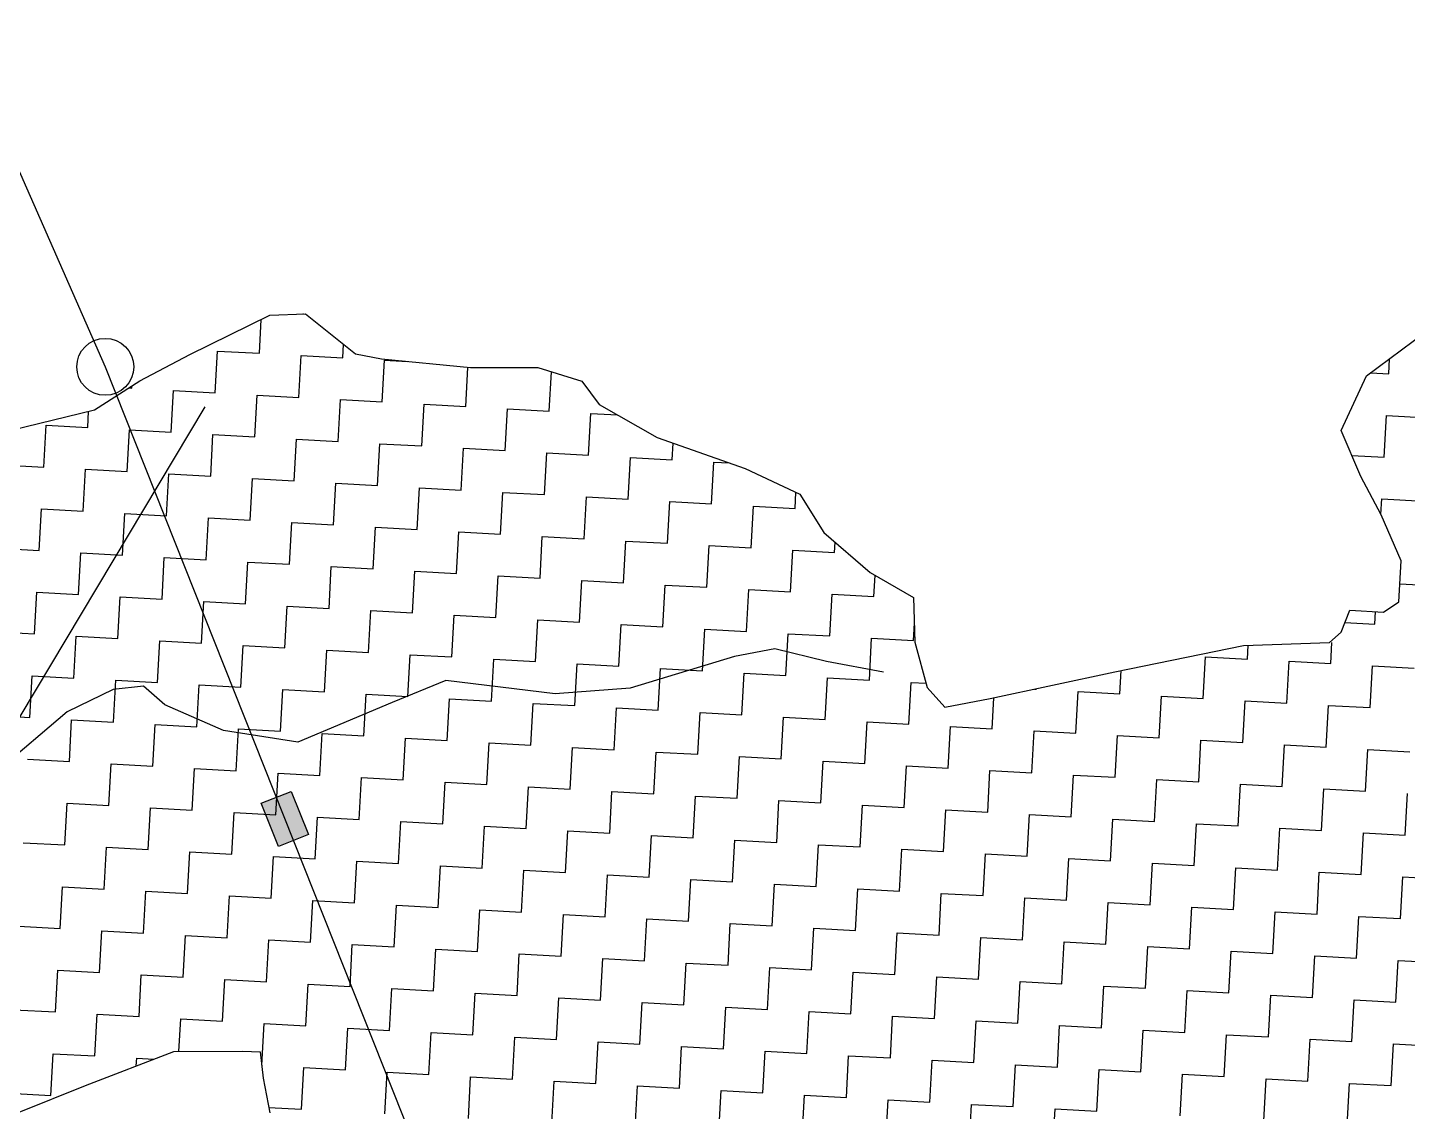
# Model space of a CAD drawing. Header units: metres. Extents: x 277693 to 280943, y 2038920 to 2043234.
# Drawn here: x 279542.1 to 279958.4, y 2040279.4 to 2040606.5 of the extents above; entities that cross this region are included whole.
import ezdxf

# ---------------------------------------------------------------- set-up
doc = ezdxf.new("R2010")
doc.units = ezdxf.units.M
doc.header["$MEASUREMENT"] = 0
for name, color, linetype in [('LINE_WATER', 4, 'Continuous'), ('POLY_HATCH', 12, 'Continuous'), ('POLY_PARCEL', 6, 'Continuous')]:
    doc.layers.add(name, color=color, linetype=linetype)

# ---------------------------------------------------------------- blocks, each defined once
blk = doc.blocks.new('344')
blk.add_hatch(color=256).paths.add_polyline_path([(279612.63, 2040372.44), (279617.82, 2040359.38), (279626.85, 2040362.97), (279621.66, 2040376.02)])
blk.add_lwpolyline([(279470.08, 2040281.88), (279595.65, 2040492.06)])
blk.add_lwpolyline([(279621.66, 2040376.02), (279626.85, 2040362.97), (279617.82, 2040359.38), (279612.63, 2040372.44)], close=True)
blk.add_circle((279565.53, 2040504.11), 8.59)
at = {"layer": 'LINE_WATER'}
for p, q in [((279755.4, 2040416.73), (279723.97, 2040407.17)), ((279767.58, 2040419.07), (279755.4, 2040416.73)), ((279783.19, 2040415.2), (279767.58, 2040419.07)), ((279800.35, 2040411.99), (279783.19, 2040415.2)), ((279577.06, 2040407.74), (279567.96, 2040406.73)), ((279583.53, 2040402.11), (279577.06, 2040407.74)), ((279668.34, 2040409.48), (279652.14, 2040402.84)), ((279701.27, 2040405.41), (279668.34, 2040409.48)), ((279567.96, 2040406.73), (279554.02, 2040399.97)), ((279723.97, 2040407.17), (279701.27, 2040405.41)), ((279554.02, 2040399.97), (279523.19, 2040373.81)), ((279601.19, 2040394.36), (279583.53, 2040402.11)), ((279652.14, 2040402.84), (279623.6, 2040390.86)), ((279623.6, 2040390.86), (279601.19, 2040394.36))]:
    blk.add_line(p, q, dxfattribs=at)
at = {"layer": 'POLY_HATCH'}
for p, q in [((279615.17, 2040519.7), (279625.98, 2040520.14)), ((279625.98, 2040520.14), (279641.09, 2040508.05)), ((279591.08, 2040507.85), (279615.17, 2040519.7)), ((279946.11, 2040501.36), (279967.26, 2040517.09)), ((279575.99, 2040499.9), (279591.08, 2040507.85)), ((279641.09, 2040508.05), (279648.89, 2040506.49)), ((279648.89, 2040506.49), (279675.79, 2040503.88)), ((279675.79, 2040503.88), (279696.08, 2040503.89)), ((279696.08, 2040503.89), (279709.37, 2040499.78)), ((279562.32, 2040491.14), (279575.99, 2040499.9)), ((279709.37, 2040499.78), (279714.62, 2040492.73)), ((279938.44, 2040484.89), (279946.11, 2040501.36)), ((279530.15, 2040483.32), (279562.32, 2040491.14)), ((279714.62, 2040492.73), (279732.1, 2040482.75)), ((279732.1, 2040482.75), (279758.63, 2040473.41)), ((279944.44, 2040471.04), (279938.44, 2040484.89)), ((279758.63, 2040473.41), (279775.11, 2040465.74)), ((279950.56, 2040459.44), (279944.44, 2040471.04)), ((279775.11, 2040465.74), (279782.36, 2040454.08)), ((279956.56, 2040445.6), (279950.56, 2040459.44)), ((279782.36, 2040454.08), (279796.34, 2040442.05)), ((279955.88, 2040433.25), (279956.56, 2040445.6)), ((279796.34, 2040442.05), (279809.45, 2040434.56)), ((279809.45, 2040434.56), (279809.83, 2040421.03)), ((279951.2, 2040430.13), (279955.88, 2040433.25)), ((279938.47, 2040424.07), (279941.09, 2040430.68)), ((279941.09, 2040430.68), (279951.2, 2040430.13)), ((279809.83, 2040421.03), (279813.58, 2040407.31)), ((279870.19, 2040412.07), (279908.95, 2040420.07)), ((279908.95, 2040420.07), (279934.91, 2040420.89)), ((279934.91, 2040420.89), (279938.47, 2040424.07)), ((279832.56, 2040404.01), (279870.19, 2040412.07)), ((279813.58, 2040407.31), (279818.89, 2040401.38)), ((279818.89, 2040401.38), (279832.56, 2040404.01)), ((279559.53, 2040287.24), (279586.19, 2040297.5)), ((279586.19, 2040297.5), (279607.06, 2040297.65)), ((279586.19, 2040297.5), (279586.19, 2040297.5)), ((279607.06, 2040297.65), (279612.27, 2040297.37)), ((279612.27, 2040297.37), (279613.14, 2040289.5)), ((279539.52, 2040279.22), (279559.53, 2040287.24)), ((279613.14, 2040289.5), (279615.16, 2040278.96))]:
    blk.add_line(p, q, dxfattribs=at)
at = {"layer": 'POLY_HATCH', "linetype": 'Continuous'}
for p, q in [((279625.12, 2040520.11), (279625.32, 2040520.1)), ((279625.32, 2040520.1), (279625.32, 2040520.12)), ((279612.03, 2040508.2), (279612.59, 2040518.43)), ((279598.74, 2040496.3), (279599.43, 2040508.89)), ((279599.43, 2040508.89), (279612.03, 2040508.2)), ((279623.93, 2040494.91), (279624.62, 2040507.5)), ((279624.62, 2040507.5), (279637.22, 2040506.81)), ((279637.22, 2040506.81), (279637.45, 2040510.96)), ((279649.12, 2040493.52), (279649.81, 2040506.11)), ((279649.81, 2040506.11), (279656.71, 2040505.73)), ((279674.31, 2040492.13), (279674.96, 2040503.96)), ((279952.8, 2040502.04), (279953.05, 2040506.51)), ((279699.5, 2040490.74), (279700.16, 2040502.63)), ((279947.42, 2040502.33), (279952.8, 2040502.04)), ((279572.61, 2040497.74), (279573.55, 2040497.68)), ((279573.55, 2040497.68), (279573.58, 2040498.36)), ((279585.45, 2040484.39), (279586.14, 2040496.99)), ((279586.14, 2040496.99), (279598.74, 2040496.3)), ((279610.64, 2040483.01), (279611.33, 2040495.6)), ((279611.33, 2040495.6), (279623.93, 2040494.91)), ((279635.83, 2040481.62), (279636.52, 2040494.21)), ((279636.52, 2040494.21), (279649.12, 2040493.52)), ((279661.02, 2040480.23), (279661.72, 2040492.82)), ((279661.72, 2040492.82), (279674.31, 2040492.13)), ((279686.21, 2040478.84), (279686.91, 2040491.43)), ((279686.91, 2040491.43), (279699.5, 2040490.74)), ((279560.26, 2040485.78), (279560.53, 2040490.7)), ((279711.4, 2040477.45), (279712.1, 2040490.04)), ((279712.1, 2040490.04), (279720.1, 2040489.6)), ((279951.41, 2040476.84), (279952.1, 2040489.44)), ((279952.1, 2040489.44), (279964.7, 2040488.75)), ((279546.97, 2040473.88), (279547.66, 2040486.48)), ((279547.66, 2040486.48), (279560.26, 2040485.78)), ((279572.16, 2040472.49), (279572.85, 2040485.09)), ((279572.85, 2040485.09), (279585.45, 2040484.39)), ((279597.35, 2040471.1), (279598.04, 2040483.7)), ((279598.04, 2040483.7), (279610.64, 2040483.01)), ((279622.54, 2040469.72), (279623.23, 2040482.31)), ((279623.23, 2040482.31), (279635.83, 2040481.62)), ((279647.73, 2040468.33), (279648.43, 2040480.92)), ((279648.43, 2040480.92), (279661.02, 2040480.23)), ((279672.92, 2040466.94), (279673.62, 2040479.53)), ((279673.62, 2040479.53), (279686.21, 2040478.84)), ((279736.59, 2040476.06), (279736.87, 2040481.07)), ((279534.37, 2040474.58), (279546.97, 2040473.88)), ((279698.11, 2040465.55), (279698.81, 2040478.14)), ((279698.81, 2040478.14), (279711.4, 2040477.45)), ((279723.3, 2040464.16), (279724, 2040476.75)), ((279724, 2040476.75), (279736.59, 2040476.06)), ((279748.49, 2040462.77), (279749.19, 2040475.36)), ((279749.19, 2040475.36), (279753.8, 2040475.11)), ((279941.7, 2040477.38), (279951.41, 2040476.84)), ((279558.87, 2040460.59), (279559.56, 2040473.19)), ((279559.56, 2040473.19), (279572.16, 2040472.49)), ((279584.06, 2040459.2), (279584.75, 2040471.8)), ((279584.75, 2040471.8), (279597.35, 2040471.1)), ((279609.25, 2040457.81), (279609.94, 2040470.41)), ((279609.94, 2040470.41), (279622.54, 2040469.72)), ((279634.44, 2040456.43), (279635.14, 2040469.02)), ((279635.14, 2040469.02), (279647.73, 2040468.33)), ((279659.63, 2040455.04), (279660.33, 2040467.63)), ((279660.33, 2040467.63), (279672.92, 2040466.94)), ((279684.82, 2040453.65), (279685.52, 2040466.24)), ((279685.52, 2040466.24), (279698.11, 2040465.55)), ((279773.68, 2040461.38), (279773.95, 2040466.28)), ((279710.01, 2040452.26), (279710.71, 2040464.85)), ((279710.71, 2040464.85), (279723.3, 2040464.16)), ((279735.2, 2040450.87), (279735.9, 2040463.46)), ((279735.9, 2040463.46), (279748.49, 2040462.77)), ((279760.39, 2040449.48), (279761.09, 2040462.07)), ((279761.09, 2040462.07), (279773.68, 2040461.38)), ((279950.46, 2040459.64), (279950.71, 2040464.25)), ((279950.71, 2040464.25), (279963.31, 2040463.55)), ((279545.58, 2040448.69), (279546.27, 2040461.29)), ((279546.27, 2040461.29), (279558.87, 2040460.59)), ((279570.77, 2040447.3), (279571.46, 2040459.9)), ((279571.46, 2040459.9), (279584.06, 2040459.2)), ((279595.96, 2040445.91), (279596.65, 2040458.51)), ((279596.65, 2040458.51), (279609.25, 2040457.81)), ((279621.15, 2040444.52), (279621.84, 2040457.12)), ((279621.84, 2040457.12), (279634.44, 2040456.43)), ((279646.34, 2040443.14), (279647.04, 2040455.73)), ((279647.04, 2040455.73), (279659.63, 2040455.04)), ((279671.53, 2040441.75), (279672.23, 2040454.34)), ((279672.23, 2040454.34), (279684.82, 2040453.65)), ((279532.98, 2040449.39), (279545.58, 2040448.69)), ((279696.72, 2040440.36), (279697.42, 2040452.95)), ((279697.42, 2040452.95), (279710.01, 2040452.26)), ((279721.91, 2040438.97), (279722.61, 2040451.56)), ((279722.61, 2040451.56), (279735.2, 2040450.87)), ((279747.1, 2040437.58), (279747.8, 2040450.17)), ((279747.8, 2040450.17), (279760.39, 2040449.48)), ((279785.59, 2040448.09), (279785.75, 2040451.16)), ((279557.48, 2040435.4), (279558.17, 2040448)), ((279558.17, 2040448), (279570.77, 2040447.3)), ((279582.67, 2040434.01), (279583.36, 2040446.61)), ((279583.36, 2040446.61), (279595.96, 2040445.91)), ((279607.86, 2040432.62), (279608.55, 2040445.22)), ((279608.55, 2040445.22), (279621.15, 2040444.52)), ((279772.29, 2040436.19), (279772.99, 2040448.78)), ((279772.99, 2040448.78), (279785.59, 2040448.09)), ((279633.05, 2040431.23), (279633.75, 2040443.83)), ((279633.75, 2040443.83), (279646.34, 2040443.14)), ((279658.24, 2040429.85), (279658.94, 2040442.44)), ((279658.94, 2040442.44), (279671.53, 2040441.75)), ((279683.43, 2040428.46), (279684.13, 2040441.05)), ((279684.13, 2040441.05), (279696.72, 2040440.36)), ((279797.49, 2040434.8), (279797.84, 2040441.19)), ((279708.62, 2040427.07), (279709.32, 2040439.66)), ((279709.32, 2040439.66), (279721.91, 2040438.97)), ((279733.81, 2040425.68), (279734.51, 2040438.27)), ((279734.51, 2040438.27), (279747.1, 2040437.58)), ((279759, 2040424.29), (279759.7, 2040436.88)), ((279759.7, 2040436.88), (279772.29, 2040436.19)), ((279956.18, 2040438.68), (279961.92, 2040438.36)), ((279544.19, 2040423.5), (279544.88, 2040436.1)), ((279544.88, 2040436.1), (279557.48, 2040435.4)), ((279569.38, 2040422.11), (279570.07, 2040434.71)), ((279570.07, 2040434.71), (279582.67, 2040434.01)), ((279594.57, 2040420.72), (279595.26, 2040433.32)), ((279595.26, 2040433.32), (279607.86, 2040432.62)), ((279784.2, 2040422.9), (279784.89, 2040435.49)), ((279784.89, 2040435.49), (279797.49, 2040434.8)), ((279619.76, 2040419.33), (279620.46, 2040431.93)), ((279620.46, 2040431.93), (279633.05, 2040431.23)), ((279644.95, 2040417.94), (279645.65, 2040430.54)), ((279645.65, 2040430.54), (279658.24, 2040429.85)), ((279670.14, 2040416.56), (279670.84, 2040429.15)), ((279670.84, 2040429.15), (279683.43, 2040428.46)), ((279948.63, 2040426.46), (279948.84, 2040430.26)), ((279695.33, 2040415.17), (279696.03, 2040427.76)), ((279696.03, 2040427.76), (279708.62, 2040427.07)), ((279720.52, 2040413.78), (279721.22, 2040426.37)), ((279721.22, 2040426.37), (279733.81, 2040425.68)), ((279745.71, 2040412.39), (279746.41, 2040424.98)), ((279746.41, 2040424.98), (279759, 2040424.29)), ((279809.39, 2040421.51), (279809.67, 2040426.72)), ((279939.61, 2040426.96), (279948.63, 2040426.46)), ((279531.59, 2040424.2), (279544.19, 2040423.5)), ((279556.09, 2040410.21), (279556.78, 2040422.81)), ((279556.78, 2040422.81), (279569.38, 2040422.11)), ((279581.28, 2040408.82), (279581.97, 2040421.42)), ((279581.97, 2040421.42), (279594.57, 2040420.72)), ((279770.91, 2040411), (279771.6, 2040423.59)), ((279771.6, 2040423.59), (279784.2, 2040422.9)), ((279796.1, 2040409.61), (279796.79, 2040422.2)), ((279796.79, 2040422.2), (279809.39, 2040421.51)), ((279910.15, 2040415.95), (279910.38, 2040420.11)), ((279935.34, 2040414.56), (279935.69, 2040420.91)), ((279606.47, 2040407.43), (279607.17, 2040420.03)), ((279607.17, 2040420.03), (279619.76, 2040419.33)), ((279631.66, 2040406.04), (279632.36, 2040418.64)), ((279632.36, 2040418.64), (279644.95, 2040417.94)), ((279656.85, 2040404.65), (279657.55, 2040417.25)), ((279657.55, 2040417.25), (279670.14, 2040416.56)), ((279896.86, 2040404.05), (279897.55, 2040416.65)), ((279897.55, 2040416.65), (279910.15, 2040415.95)), ((279682.04, 2040403.27), (279682.74, 2040415.86)), ((279682.74, 2040415.86), (279695.33, 2040415.17)), ((279707.23, 2040401.88), (279707.93, 2040414.47)), ((279707.93, 2040414.47), (279720.52, 2040413.78)), ((279732.42, 2040400.49), (279733.12, 2040413.08)), ((279733.12, 2040413.08), (279745.71, 2040412.39)), ((279871.67, 2040405.44), (279872.06, 2040412.45)), ((279922.05, 2040402.66), (279922.74, 2040415.26)), ((279922.74, 2040415.26), (279935.34, 2040414.56)), ((279947.24, 2040401.27), (279947.94, 2040413.87)), ((279947.94, 2040413.87), (279960.53, 2040413.17)), ((279542.8, 2040398.31), (279543.49, 2040410.91)), ((279543.49, 2040410.91), (279556.09, 2040410.21)), ((279567.99, 2040396.92), (279568.68, 2040409.52)), ((279568.68, 2040409.52), (279581.28, 2040408.82)), ((279593.18, 2040395.53), (279593.88, 2040408.13)), ((279593.88, 2040408.13), (279606.47, 2040407.43)), ((279757.62, 2040399.1), (279758.31, 2040411.69)), ((279758.31, 2040411.69), (279770.91, 2040411)), ((279782.81, 2040397.71), (279783.5, 2040410.3)), ((279783.5, 2040410.3), (279796.1, 2040409.61)), ((279808, 2040396.32), (279808.69, 2040408.91)), ((279808.69, 2040408.91), (279813.21, 2040408.66)), ((279618.37, 2040394.14), (279619.07, 2040406.74)), ((279619.07, 2040406.74), (279631.66, 2040406.04)), ((279643.56, 2040392.75), (279644.26, 2040405.35)), ((279644.26, 2040405.35), (279656.85, 2040404.65)), ((279668.75, 2040391.36), (279669.45, 2040403.96)), ((279669.45, 2040403.96), (279682.04, 2040403.27)), ((279833.19, 2040394.93), (279833.7, 2040404.25)), ((279845.89, 2040406.86), (279846.48, 2040406.83)), ((279846.48, 2040406.83), (279846.49, 2040406.99)), ((279858.38, 2040393.54), (279859.07, 2040406.13)), ((279859.07, 2040406.13), (279871.67, 2040405.44)), ((279883.57, 2040392.15), (279884.26, 2040404.75)), ((279884.26, 2040404.75), (279896.86, 2040404.05)), ((279693.94, 2040389.98), (279694.64, 2040402.57)), ((279694.64, 2040402.57), (279707.23, 2040401.88)), ((279719.13, 2040388.59), (279719.83, 2040401.18)), ((279719.83, 2040401.18), (279732.42, 2040400.49)), ((279744.33, 2040387.2), (279745.02, 2040399.79)), ((279745.02, 2040399.79), (279757.62, 2040399.1)), ((279908.76, 2040390.76), (279909.45, 2040403.36)), ((279909.45, 2040403.36), (279922.05, 2040402.66)), ((279933.95, 2040389.37), (279934.65, 2040401.97)), ((279934.65, 2040401.97), (279947.24, 2040401.27)), ((279530.2, 2040399.01), (279542.8, 2040398.31)), ((279554.7, 2040385.02), (279555.39, 2040397.62)), ((279555.39, 2040397.62), (279567.99, 2040396.92)), ((279579.89, 2040383.63), (279580.59, 2040396.23)), ((279580.59, 2040396.23), (279593.18, 2040395.53)), ((279769.52, 2040385.81), (279770.21, 2040398.4)), ((279770.21, 2040398.4), (279782.81, 2040397.71)), ((279794.71, 2040384.42), (279795.4, 2040397.01)), ((279795.4, 2040397.01), (279808, 2040396.32)), ((279819.9, 2040383.03), (279820.59, 2040395.62)), ((279820.59, 2040395.62), (279833.19, 2040394.93)), ((279605.08, 2040382.24), (279605.78, 2040394.84)), ((279605.78, 2040394.84), (279618.37, 2040394.14)), ((279630.27, 2040380.85), (279630.97, 2040393.45)), ((279630.97, 2040393.45), (279643.56, 2040392.75)), ((279655.46, 2040379.46), (279656.16, 2040392.06)), ((279656.16, 2040392.06), (279668.75, 2040391.36)), ((279845.09, 2040381.64), (279845.78, 2040394.23)), ((279845.78, 2040394.23), (279858.38, 2040393.54)), ((279870.28, 2040380.25), (279870.97, 2040392.84)), ((279870.97, 2040392.84), (279883.57, 2040392.15)), ((279895.47, 2040378.86), (279896.16, 2040391.46)), ((279896.16, 2040391.46), (279908.76, 2040390.76)), ((279680.65, 2040378.07), (279681.35, 2040390.67)), ((279681.35, 2040390.67), (279693.94, 2040389.98)), ((279705.84, 2040376.68), (279706.54, 2040389.28)), ((279706.54, 2040389.28), (279719.13, 2040388.59)), ((279731.04, 2040375.3), (279731.73, 2040387.89)), ((279731.73, 2040387.89), (279744.33, 2040387.2)), ((279920.66, 2040377.47), (279921.36, 2040390.07)), ((279921.36, 2040390.07), (279933.95, 2040389.37)), ((279945.85, 2040376.08), (279946.55, 2040388.68)), ((279946.55, 2040388.68), (279959.14, 2040387.98)), ((279542.1, 2040385.72), (279554.7, 2040385.02)), ((279566.6, 2040371.73), (279567.3, 2040384.33)), ((279567.3, 2040384.33), (279579.89, 2040383.63)), ((279591.79, 2040370.34), (279592.49, 2040382.94)), ((279592.49, 2040382.94), (279605.08, 2040382.24)), ((279756.23, 2040373.91), (279756.92, 2040386.5)), ((279756.92, 2040386.5), (279769.52, 2040385.81)), ((279781.42, 2040372.52), (279782.11, 2040385.11)), ((279782.11, 2040385.11), (279794.71, 2040384.42)), ((279806.61, 2040371.13), (279807.3, 2040383.72)), ((279807.3, 2040383.72), (279819.9, 2040383.03)), ((279616.98, 2040368.95), (279617.68, 2040381.55)), ((279617.68, 2040381.55), (279630.27, 2040380.85)), ((279642.17, 2040367.56), (279642.87, 2040380.16)), ((279642.87, 2040380.16), (279655.46, 2040379.46)), ((279667.36, 2040366.17), (279668.06, 2040378.77)), ((279668.06, 2040378.77), (279680.65, 2040378.07)), ((279831.8, 2040369.74), (279832.49, 2040382.33)), ((279832.49, 2040382.33), (279845.09, 2040381.64)), ((279856.99, 2040368.35), (279857.68, 2040380.94)), ((279857.68, 2040380.94), (279870.28, 2040380.25)), ((279882.18, 2040366.96), (279882.87, 2040379.55)), ((279882.87, 2040379.55), (279895.47, 2040378.86)), ((279692.55, 2040364.78), (279693.25, 2040377.38)), ((279693.25, 2040377.38), (279705.84, 2040376.68)), ((279717.75, 2040363.39), (279718.44, 2040375.99)), ((279718.44, 2040375.99), (279731.04, 2040375.3)), ((279742.94, 2040362.01), (279743.63, 2040374.6)), ((279743.63, 2040374.6), (279756.23, 2040373.91)), ((279907.37, 2040365.57), (279908.07, 2040378.17)), ((279908.07, 2040378.17), (279920.66, 2040377.47)), ((279932.56, 2040364.18), (279933.26, 2040376.78)), ((279933.26, 2040376.78), (279945.85, 2040376.08)), ((279957.75, 2040362.79), (279958.45, 2040375.39)), ((279553.31, 2040359.83), (279554.01, 2040372.43)), ((279554.01, 2040372.43), (279566.6, 2040371.73)), ((279578.5, 2040358.44), (279579.2, 2040371.04)), ((279579.2, 2040371.04), (279591.79, 2040370.34)), ((279768.13, 2040360.62), (279768.82, 2040373.21)), ((279768.82, 2040373.21), (279781.42, 2040372.52)), ((279793.32, 2040359.23), (279794.01, 2040371.82)), ((279794.01, 2040371.82), (279806.61, 2040371.13)), ((279818.51, 2040357.84), (279819.2, 2040370.43)), ((279819.2, 2040370.43), (279831.8, 2040369.74)), ((279603.69, 2040357.05), (279604.39, 2040369.65)), ((279604.39, 2040369.65), (279616.98, 2040368.95)), ((279628.88, 2040355.66), (279629.58, 2040368.26)), ((279629.58, 2040368.26), (279642.17, 2040367.56)), ((279654.07, 2040354.27), (279654.77, 2040366.87)), ((279654.77, 2040366.87), (279667.36, 2040366.17)), ((279843.7, 2040356.45), (279844.39, 2040369.04)), ((279844.39, 2040369.04), (279856.99, 2040368.35)), ((279868.89, 2040355.06), (279869.58, 2040367.65)), ((279869.58, 2040367.65), (279882.18, 2040366.96)), ((279894.08, 2040353.67), (279894.78, 2040366.26)), ((279894.78, 2040366.26), (279907.37, 2040365.57)), ((279679.26, 2040352.88), (279679.96, 2040365.48)), ((279679.96, 2040365.48), (279692.55, 2040364.78)), ((279704.46, 2040351.49), (279705.15, 2040364.09)), ((279705.15, 2040364.09), (279717.75, 2040363.39)), ((279729.65, 2040350.1), (279730.34, 2040362.7)), ((279730.34, 2040362.7), (279742.94, 2040362.01)), ((279919.27, 2040352.28), (279919.97, 2040364.88)), ((279919.97, 2040364.88), (279932.56, 2040364.18)), ((279944.46, 2040350.89), (279945.16, 2040363.49)), ((279945.16, 2040363.49), (279957.75, 2040362.79)), ((279540.72, 2040360.53), (279553.31, 2040359.83)), ((279565.21, 2040346.54), (279565.91, 2040359.14)), ((279565.91, 2040359.14), (279578.5, 2040358.44)), ((279590.4, 2040345.15), (279591.1, 2040357.75)), ((279591.1, 2040357.75), (279603.69, 2040357.05)), ((279754.84, 2040348.72), (279755.53, 2040361.31)), ((279755.53, 2040361.31), (279768.13, 2040360.62)), ((279780.03, 2040347.33), (279780.72, 2040359.92)), ((279780.72, 2040359.92), (279793.32, 2040359.23)), ((279805.22, 2040345.94), (279805.91, 2040358.53)), ((279805.91, 2040358.53), (279818.51, 2040357.84)), ((279615.59, 2040343.76), (279616.29, 2040356.36)), ((279616.29, 2040356.36), (279628.88, 2040355.66)), ((279640.78, 2040342.37), (279641.48, 2040354.97)), ((279641.48, 2040354.97), (279654.07, 2040354.27)), ((279665.97, 2040340.98), (279666.67, 2040353.58)), ((279666.67, 2040353.58), (279679.26, 2040352.88)), ((279830.41, 2040344.55), (279831.1, 2040357.14)), ((279831.1, 2040357.14), (279843.7, 2040356.45)), ((279855.6, 2040343.16), (279856.29, 2040355.75)), ((279856.29, 2040355.75), (279868.89, 2040355.06)), ((279880.79, 2040341.77), (279881.49, 2040354.36)), ((279881.49, 2040354.36), (279894.08, 2040353.67)), ((279691.17, 2040339.59), (279691.86, 2040352.19)), ((279691.86, 2040352.19), (279704.46, 2040351.49)), ((279716.36, 2040338.2), (279717.05, 2040350.8)), ((279717.05, 2040350.8), (279729.65, 2040350.1)), ((279741.55, 2040336.81), (279742.24, 2040349.41)), ((279742.24, 2040349.41), (279754.84, 2040348.72)), ((279905.98, 2040340.38), (279906.68, 2040352.97)), ((279906.68, 2040352.97), (279919.27, 2040352.28)), ((279931.17, 2040338.99), (279931.87, 2040351.59)), ((279931.87, 2040351.59), (279944.46, 2040350.89)), ((279956.36, 2040337.6), (279957.06, 2040350.2)), ((279957.06, 2040350.2), (279969.65, 2040349.5)), ((279551.92, 2040334.64), (279552.62, 2040347.23)), ((279552.62, 2040347.23), (279565.21, 2040346.54)), ((279577.11, 2040333.25), (279577.81, 2040345.85)), ((279577.81, 2040345.85), (279590.4, 2040345.15)), ((279766.74, 2040335.43), (279767.43, 2040348.02)), ((279767.43, 2040348.02), (279780.03, 2040347.33)), ((279791.93, 2040334.04), (279792.62, 2040346.63)), ((279792.62, 2040346.63), (279805.22, 2040345.94)), ((279817.12, 2040332.65), (279817.81, 2040345.24)), ((279817.81, 2040345.24), (279830.41, 2040344.55)), ((279602.3, 2040331.86), (279603, 2040344.46)), ((279603, 2040344.46), (279615.59, 2040343.76)), ((279627.49, 2040330.47), (279628.19, 2040343.07)), ((279628.19, 2040343.07), (279640.78, 2040342.37)), ((279652.68, 2040329.08), (279653.38, 2040341.68)), ((279653.38, 2040341.68), (279665.97, 2040340.98)), ((279842.31, 2040331.26), (279843, 2040343.85)), ((279843, 2040343.85), (279855.6, 2040343.16)), ((279867.5, 2040329.87), (279868.2, 2040342.46)), ((279868.2, 2040342.46), (279880.79, 2040341.77)), ((279892.69, 2040328.48), (279893.39, 2040341.07)), ((279893.39, 2040341.07), (279905.98, 2040340.38)), ((279677.88, 2040327.69), (279678.57, 2040340.29)), ((279678.57, 2040340.29), (279691.17, 2040339.59)), ((279703.07, 2040326.3), (279703.76, 2040338.9)), ((279703.76, 2040338.9), (279716.36, 2040338.2)), ((279728.26, 2040324.91), (279728.95, 2040337.51)), ((279728.95, 2040337.51), (279741.55, 2040336.81)), ((279917.88, 2040327.09), (279918.58, 2040339.68)), ((279918.58, 2040339.68), (279931.17, 2040338.99)), ((279943.07, 2040325.7), (279943.77, 2040338.3)), ((279943.77, 2040338.3), (279956.36, 2040337.6)), ((279539.33, 2040335.33), (279551.92, 2040334.64)), ((279563.82, 2040321.35), (279564.52, 2040333.94)), ((279564.52, 2040333.94), (279577.11, 2040333.25)), ((279753.45, 2040323.52), (279754.14, 2040336.12)), ((279754.14, 2040336.12), (279766.74, 2040335.43)), ((279778.64, 2040322.14), (279779.33, 2040334.73)), ((279779.33, 2040334.73), (279791.93, 2040334.04)), ((279803.83, 2040320.75), (279804.52, 2040333.34)), ((279804.52, 2040333.34), (279817.12, 2040332.65)), ((279589.01, 2040319.96), (279589.71, 2040332.56)), ((279589.71, 2040332.56), (279602.3, 2040331.86)), ((279614.2, 2040318.57), (279614.9, 2040331.17)), ((279614.9, 2040331.17), (279627.49, 2040330.47)), ((279639.39, 2040317.18), (279640.09, 2040329.78)), ((279640.09, 2040329.78), (279652.68, 2040329.08)), ((279829.02, 2040319.36), (279829.71, 2040331.95)), ((279829.71, 2040331.95), (279842.31, 2040331.26)), ((279854.21, 2040317.97), (279854.91, 2040330.56)), ((279854.91, 2040330.56), (279867.5, 2040329.87)), ((279879.4, 2040316.58), (279880.1, 2040329.17)), ((279880.1, 2040329.17), (279892.69, 2040328.48)), ((279664.59, 2040315.79), (279665.28, 2040328.39)), ((279665.28, 2040328.39), (279677.88, 2040327.69)), ((279689.78, 2040314.4), (279690.47, 2040327)), ((279690.47, 2040327), (279703.07, 2040326.3)), ((279714.97, 2040313.01), (279715.66, 2040325.61)), ((279715.66, 2040325.61), (279728.26, 2040324.91)), ((279904.59, 2040315.19), (279905.29, 2040327.78)), ((279905.29, 2040327.78), (279917.88, 2040327.09)), ((279929.78, 2040313.8), (279930.48, 2040326.39)), ((279930.48, 2040326.39), (279943.07, 2040325.7)), ((279954.97, 2040312.41), (279955.67, 2040325.01)), ((279955.67, 2040325.01), (279968.26, 2040324.31)), ((279550.53, 2040309.45), (279551.23, 2040322.04)), ((279551.23, 2040322.04), (279563.82, 2040321.35)), ((279575.72, 2040308.06), (279576.42, 2040320.65)), ((279576.42, 2040320.65), (279589.01, 2040319.96)), ((279740.16, 2040311.62), (279740.85, 2040324.22)), ((279740.85, 2040324.22), (279753.45, 2040323.52)), ((279765.35, 2040310.23), (279766.04, 2040322.83)), ((279766.04, 2040322.83), (279778.64, 2040322.14)), ((279790.54, 2040308.85), (279791.23, 2040321.44)), ((279791.23, 2040321.44), (279803.83, 2040320.75)), ((279600.91, 2040306.67), (279601.61, 2040319.27)), ((279601.61, 2040319.27), (279614.2, 2040318.57)), ((279626.1, 2040305.28), (279626.8, 2040317.88)), ((279626.8, 2040317.88), (279639.39, 2040317.18)), ((279651.29, 2040303.89), (279651.99, 2040316.49)), ((279651.99, 2040316.49), (279664.59, 2040315.79)), ((279815.73, 2040307.46), (279816.42, 2040320.05)), ((279816.42, 2040320.05), (279829.02, 2040319.36)), ((279840.92, 2040306.07), (279841.62, 2040318.66)), ((279841.62, 2040318.66), (279854.21, 2040317.97)), ((279866.11, 2040304.68), (279866.81, 2040317.27)), ((279866.81, 2040317.27), (279879.4, 2040316.58)), ((279676.49, 2040302.5), (279677.18, 2040315.1)), ((279677.18, 2040315.1), (279689.78, 2040314.4)), ((279701.68, 2040301.11), (279702.37, 2040313.71)), ((279702.37, 2040313.71), (279714.97, 2040313.01)), ((279726.87, 2040299.72), (279727.56, 2040312.32)), ((279727.56, 2040312.32), (279740.16, 2040311.62)), ((279891.3, 2040303.29), (279892, 2040315.88)), ((279892, 2040315.88), (279904.59, 2040315.19)), ((279916.49, 2040301.9), (279917.19, 2040314.49)), ((279917.19, 2040314.49), (279929.78, 2040313.8)), ((279941.68, 2040300.51), (279942.38, 2040313.1)), ((279942.38, 2040313.1), (279954.97, 2040312.41)), ((279537.94, 2040310.14), (279550.53, 2040309.45)), ((279562.43, 2040296.16), (279563.13, 2040308.75)), ((279563.13, 2040308.75), (279575.72, 2040308.06)), ((279752.06, 2040298.33), (279752.75, 2040310.93)), ((279752.75, 2040310.93), (279765.35, 2040310.23)), ((279777.25, 2040296.94), (279777.94, 2040309.54)), ((279777.94, 2040309.54), (279790.54, 2040308.85)), ((279802.44, 2040295.56), (279803.13, 2040308.15)), ((279803.13, 2040308.15), (279815.73, 2040307.46)), ((279587.77, 2040297.51), (279588.32, 2040307.36)), ((279588.32, 2040307.36), (279600.91, 2040306.67)), ((279612.81, 2040293.38), (279613.51, 2040305.98)), ((279613.51, 2040305.98), (279626.1, 2040305.28)), ((279638, 2040291.99), (279638.7, 2040304.59)), ((279638.7, 2040304.59), (279651.29, 2040303.89)), ((279827.63, 2040294.17), (279828.33, 2040306.76)), ((279828.33, 2040306.76), (279840.92, 2040306.07)), ((279852.82, 2040292.78), (279853.52, 2040305.37)), ((279853.52, 2040305.37), (279866.11, 2040304.68)), ((279878.01, 2040291.39), (279878.71, 2040303.98)), ((279878.71, 2040303.98), (279891.3, 2040303.29)), ((279663.2, 2040290.6), (279663.89, 2040303.2)), ((279663.89, 2040303.2), (279676.49, 2040302.5)), ((279688.39, 2040289.21), (279689.08, 2040301.81)), ((279689.08, 2040301.81), (279701.68, 2040301.11)), ((279713.58, 2040287.82), (279714.27, 2040300.42)), ((279714.27, 2040300.42), (279726.87, 2040299.72)), ((279903.2, 2040290), (279903.9, 2040302.59)), ((279903.9, 2040302.59), (279916.49, 2040301.9)), ((279928.39, 2040288.61), (279929.09, 2040301.2)), ((279929.09, 2040301.2), (279941.68, 2040300.51)), ((279953.58, 2040287.22), (279954.28, 2040299.81)), ((279954.28, 2040299.81), (279966.87, 2040299.12)), ((279549.14, 2040284.26), (279549.84, 2040296.85)), ((279549.84, 2040296.85), (279562.43, 2040296.16)), ((279574.9, 2040293.16), (279575.03, 2040295.46)), ((279575.03, 2040295.46), (279580.16, 2040295.18)), ((279738.77, 2040286.43), (279739.46, 2040299.03)), ((279739.46, 2040299.03), (279752.06, 2040298.33)), ((279763.96, 2040285.04), (279764.65, 2040297.64)), ((279764.65, 2040297.64), (279777.25, 2040296.94)), ((279789.15, 2040283.65), (279789.84, 2040296.25)), ((279789.84, 2040296.25), (279802.44, 2040295.56)), ((279612.71, 2040293.39), (279612.81, 2040293.38)), ((279624.71, 2040280.09), (279625.41, 2040292.69)), ((279625.41, 2040292.69), (279638, 2040291.99)), ((279649.91, 2040278.7), (279650.6, 2040291.3)), ((279650.6, 2040291.3), (279663.2, 2040290.6)), ((279814.34, 2040282.27), (279815.04, 2040294.86)), ((279815.04, 2040294.86), (279827.63, 2040294.17)), ((279839.53, 2040280.88), (279840.23, 2040293.47)), ((279840.23, 2040293.47), (279852.82, 2040292.78)), ((279864.72, 2040279.49), (279865.42, 2040292.08)), ((279865.42, 2040292.08), (279878.01, 2040291.39)), ((279675.1, 2040277.31), (279675.79, 2040289.91)), ((279675.79, 2040289.91), (279688.39, 2040289.21)), ((279700.29, 2040275.92), (279700.98, 2040288.52)), ((279700.98, 2040288.52), (279713.58, 2040287.82)), ((279725.48, 2040274.53), (279726.17, 2040287.13)), ((279726.17, 2040287.13), (279738.77, 2040286.43)), ((279889.91, 2040278.1), (279890.61, 2040290.69)), ((279890.61, 2040290.69), (279903.2, 2040290)), ((279915.1, 2040276.71), (279915.8, 2040289.3)), ((279915.8, 2040289.3), (279928.39, 2040288.61)), ((279940.29, 2040275.32), (279940.99, 2040287.91)), ((279940.99, 2040287.91), (279953.58, 2040287.22)), ((279536.55, 2040284.95), (279549.14, 2040284.26)), ((279750.67, 2040273.14), (279751.36, 2040285.74)), ((279751.36, 2040285.74), (279763.96, 2040285.04)), ((279775.86, 2040271.75), (279776.55, 2040284.35)), ((279776.55, 2040284.35), (279789.15, 2040283.65)), ((279801.05, 2040270.36), (279801.74, 2040282.96)), ((279801.74, 2040282.96), (279814.34, 2040282.27)), ((279614.84, 2040280.63), (279624.71, 2040280.09)), ((279826.24, 2040268.98), (279826.94, 2040281.57)), ((279826.94, 2040281.57), (279839.53, 2040280.88)), ((279851.43, 2040267.59), (279852.13, 2040280.18)), ((279852.13, 2040280.18), (279864.72, 2040279.49))]:
    blk.add_line(p, q, dxfattribs=at)
at = {"layer": 'POLY_PARCEL'}
for p, q in [((279520.46, 2040606.48), (279565.53, 2040504.11)), ((279565.53, 2040504.11), (279658.39, 2040270.46))]:
    blk.add_line(p, q, dxfattribs=at)

msp = doc.modelspace()

# ---------------------------------------------------------------- block references
msp.add_blockref('344', (0, 0))

doc.saveas('drawing.dxf')
